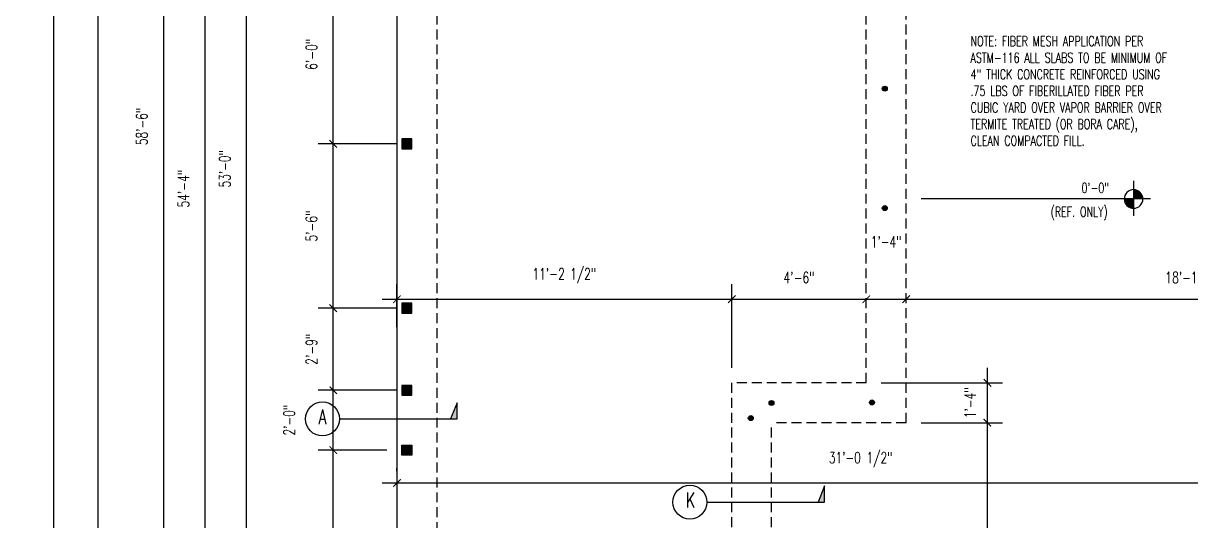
# Model space of a CAD drawing. Header units: inches. Extents: x -25328 to 8149, y -5530 to 4336.
# Drawn here: x -1619.8 to -1151, y 2078.4 to 2278.3 of the extents above; entities that cross this region are included whole.
import ezdxf

# ---------------------------------------------------------------- set-up
doc = ezdxf.new("R2010")
doc.units = ezdxf.units.IN
doc.header["$LTSCALE"] = 16
doc.header["$MEASUREMENT"] = 0
doc.linetypes.add('HIDDEN', pattern=[0.375, 0.25, -0.125])
doc.layers.get('0').update_dxf_attribs({"linetype": 'CONTINUOUS'})
doc.layers.get('DEFPOINTS').update_dxf_attribs({"linetype": 'CONTINUOUS'})
for name, color, linetype in [('CELLS', 165, 'CONTINUOUS'), ('CONC', 3, 'CONTINUOUS'), ('DIM', 5, 'CONTINUOUS'), ('DIMS', 5, 'CONTINUOUS'), ('REBAR', 1, 'CONTINUOUS'), ('TEXT', 11, 'CONTINUOUS'), ('WALLS EXT', 6, 'CONTINUOUS'), ('WALLS INT', 6, 'CONTINUOUS')]:
    doc.layers.add(name, color=color, linetype=linetype)
doc.styles.add('PAYTAS RM', font='romans.shx', dxfattribs={"width": 0.7, "height": 4.5})
doc.styles.add('PAYTS NOTES', font='romans.shx', dxfattribs={"width": 0.7, "height": 4.5})
doc.dimstyles.new('DIM- PAYTAS', dxfattribs={"dimscale": 48, "dimtxt": 0.1, "dimasz": 0.0625, "dimexe": 0.125, "dimexo": 0.125, "dimgap": 0.125, "dimtad": 1, "dimdec": 1, "dimzin": 3, "dimdsep": 46, "dimlunit": 4, "dimtxsty": 'PAYTAS RM', "dimblk": 'ARCHTICK', "dimcen": 0.09, "dimdle": 0.125, "dimclrd": 5, "dimclre": 5, "dimclrt": 11, "dimadec": 0, "dimazin": 0, "dimtfac": 1, "dimtdec": 1, "dimtofl": 0, "dimtmove": 2, "dimatfit": 3, "dimfxl": 0, "dimfrac": 2, "dimtolj": 1, "dimtzin": 3, "dimarcsym": 0})

# ---------------------------------------------------------------- blocks, each defined once
blk = doc.blocks.new('ELEVBUB')
for p, q in [((0, 0.1506), (0, -0.142)), ((-0.142, 0), (0.0781, 0))]:
    blk.add_line(p, q)
at = {"const_width": 0.0781}
for points in [[(0, 0.0391, 0.414214), (-0.0391, 0, 1)], [(0, -0.0391, 0.414213), (0.0391, 0, 1)]]:
    blk.add_lwpolyline(points, format="xyb", dxfattribs=at)
blk.add_circle((0, 0), 0.0781)
blk = doc.blocks.new('ELEVPNTL')
at = {"layer": 'TEXT'}
blk.add_line((-81.6, 0), (0, 0), dxfattribs=at)
at = {"layer": 'TEXT', "xscale": 48, "yscale": 48, "zscale": 48}
blk.add_blockref('ELEVBUB', (-85.35, 0), dxfattribs=at)
blk = doc.blocks.new('CELL')
at = {"layer": 'CELLS', "linetype": 'Continuous'}
for p, q in [((-1.99, -1.89), (-1.99, 2.11)), ((-1.99, 2.11), (2.01, 2.11)), ((2.01, 2.11), (2.01, -1.89)), ((2.01, -1.89), (-1.99, -1.89))]:
    blk.add_line(p, q, dxfattribs=at)
for points in [[(-1.99, 2.11), (-1.99, -1.89), (2.01, 2.11), (-0.07, -1.89)], [(2.01, 2.11), (-0.07, -1.89), (2.01, -0.79), (1.71, -1.89)], [(2.01, -0.79), (1.71, -1.89), (2.01, -1.89)]]:
    blk.add_solid(points, dxfattribs=at)
blk = doc.blocks.new('_ArchTick')
at = {"color": 0, "linetype": 'ByBlock', "const_width": 0.15}
blk.add_lwpolyline([(-0.5, -0.5), (0.5, 0.5)], dxfattribs=at)
blk = doc.blocks.new('*D1176')
at = {"layer": 'DEFPOINTS', "color": 0, "transparency": 16777216}
for p in [(-1530.28, 2537.81), (-1469.8, 2537.81), (-1495.29, 1901.81)]:
    blk.add_point(p, dxfattribs=at)
at = {"layer": 'DIMS', "color": 5, "lineweight": -2, "transparency": 16777216}
for p, q in [((-1530.28, 1895.81), (-1530.28, 2543.81)), ((-1475.8, 2537.81), (-1536.28, 2537.81)), ((-1501.29, 1901.81), (-1536.28, 1901.81))]:
    blk.add_line(p, q, dxfattribs=at)
at = {"layer": 'DIMS', "color": 5, "lineweight": -2, "transparency": 16777216, "xscale": 3, "yscale": 3, "zscale": 3}
for p, rotation in [((-1530.28, 2537.81), 90), ((-1530.28, 1901.81), 270)]:
    blk.add_blockref('_ArchTick', p, dxfattribs=dict(at, rotation=rotation))
at = {"layer": 'DIMS', "color": 11, "transparency": 16777216, "insert": (-1538.95, 2219.81), "char_height": 4.5, "attachment_point": 5, "rotation": 90, "style": 'PAYTAS RM'}
blk.add_mtext('\\A1;53\'-0"', dxfattribs=at)
blk = doc.blocks.new('*D1188')
at = {"layer": 'DEFPOINTS', "color": 0, "transparency": 16777216}
for p in [(-1546.81, 2537.81), (-1518.35, 2537.81), (-1485.01, 1885.81)]:
    blk.add_point(p, dxfattribs=at)
at = {"layer": 'WALLS INT', "color": 5, "lineweight": -2, "transparency": 16777216}
for p, q in [((-1546.81, 1879.81), (-1546.81, 2543.81)), ((-1524.35, 2537.81), (-1552.81, 2537.81)), ((-1491.01, 1885.81), (-1552.81, 1885.81))]:
    blk.add_line(p, q, dxfattribs=at)
at = {"layer": 'WALLS INT', "color": 5, "lineweight": -2, "transparency": 16777216, "xscale": 3, "yscale": 3, "zscale": 3}
for p, rotation in [((-1546.81, 2537.81), 90), ((-1546.81, 1885.81), 270)]:
    blk.add_blockref('_ArchTick', p, dxfattribs=dict(at, rotation=rotation))
at = {"layer": 'WALLS INT', "color": 11, "transparency": 16777216, "insert": (-1555.49, 2211.81), "char_height": 4.5, "attachment_point": 5, "rotation": 90, "style": 'PAYTAS RM', "bg_fill": 3, "box_fill_scale": 1.25, "bg_fill_color": 256, "bg_fill_true_color": 13158600, "bg_fill_transparency": 0}
blk.add_mtext('\\A1;54\'-4"', dxfattribs=at)
blk = doc.blocks.new('*D1190')
at = {"layer": 'DEFPOINTS', "color": 0, "transparency": 16777216}
for p in [(-1518.31, 2587.81), (-1563.56, 1885.81), (-1441.83, 1885.81)]:
    blk.add_point(p, dxfattribs=at)
at = {"layer": 'WALLS INT', "color": 5, "lineweight": -2, "transparency": 16777216}
for p, q in [((-1563.56, 2593.81), (-1563.56, 1879.81)), ((-1524.31, 2587.81), (-1569.56, 2587.81)), ((-1447.83, 1885.81), (-1569.56, 1885.81))]:
    blk.add_line(p, q, dxfattribs=at)
at = {"layer": 'WALLS INT', "color": 5, "lineweight": -2, "transparency": 16777216, "xscale": 3, "yscale": 3, "zscale": 3}
for p, rotation in [((-1563.56, 2587.81), 90), ((-1563.56, 1885.81), 270)]:
    blk.add_blockref('_ArchTick', p, dxfattribs=dict(at, rotation=rotation))
at = {"layer": 'WALLS INT', "color": 11, "transparency": 16777216, "insert": (-1572.23, 2236.81), "char_height": 4.5, "attachment_point": 5, "rotation": 90, "style": 'PAYTAS RM', "bg_fill": 3, "box_fill_scale": 1.25, "bg_fill_color": 256, "bg_fill_true_color": 13158600, "bg_fill_transparency": 0}
blk.add_mtext('\\A1;58\'-6"', dxfattribs=at)
blk = doc.blocks.new('*D1193')
at = {"layer": 'DEFPOINTS', "color": 0, "transparency": 16777216}
for p in [(-1589.8, 2587.81), (-1496.76, 2587.81), (-1394.74, 1501.81)]:
    blk.add_point(p, dxfattribs=at)
at = {"layer": 'WALLS INT', "color": 5, "lineweight": -2, "transparency": 16777216}
for p, q in [((-1589.8, 1495.81), (-1589.8, 2593.81)), ((-1502.76, 2587.81), (-1595.8, 2587.81)), ((-1400.74, 1501.81), (-1595.8, 1501.81))]:
    blk.add_line(p, q, dxfattribs=at)
at = {"layer": 'WALLS INT', "color": 5, "lineweight": -2, "transparency": 16777216, "xscale": 3, "yscale": 3, "zscale": 3}
for p, rotation in [((-1589.8, 2587.81), 90), ((-1589.8, 1501.81), 270)]:
    blk.add_blockref('_ArchTick', p, dxfattribs=dict(at, rotation=rotation))
at = {"layer": 'WALLS INT', "color": 11, "transparency": 16777216, "insert": (-1598.47, 2044.81), "char_height": 4.5, "attachment_point": 5, "rotation": 90, "style": 'PAYTAS RM', "bg_fill": 3, "box_fill_scale": 1.25, "bg_fill_color": 256, "bg_fill_true_color": 13158600, "bg_fill_transparency": 0}
blk.add_mtext('\\A1;90\'-6"', dxfattribs=at)
blk = doc.blocks.new('*D1239')
at = {"layer": 'DEFPOINTS', "color": 0, "transparency": 16777216}
for p in [(-1335.3, 2167.42), (-1469.8, 2150.22), (-1335.3, 2133.81)]:
    blk.add_point(p, dxfattribs=at)
at = {"layer": 'DIM', "color": 5, "lineweight": -2, "transparency": 16777216}
for p, q in [((-1469.8, 2156.22), (-1469.8, 2173.42)), ((-1335.3, 2139.81), (-1335.3, 2173.42)), ((-1475.8, 2167.42), (-1329.3, 2167.42))]:
    blk.add_line(p, q, dxfattribs=at)
at = {"layer": 'DIM', "color": 5, "lineweight": -2, "transparency": 16777216, "xscale": 3, "yscale": 3, "zscale": 3, "rotation": 180}
blk.add_blockref('_ArchTick', (-1469.8, 2167.42), dxfattribs=at)
at = {"layer": 'DIM', "color": 5, "lineweight": -2, "transparency": 16777216, "xscale": 3, "yscale": 3, "zscale": 3}
blk.add_blockref('_ArchTick', (-1335.3, 2167.42), dxfattribs=at)
at = {"layer": 'DIM', "color": 11, "transparency": 16777216, "insert": (-1402.55, 2176.85), "char_height": 4.5, "attachment_point": 5, "style": 'PAYTAS RM', "bg_fill": 3, "box_fill_scale": 1.25, "bg_fill_color": 256, "bg_fill_true_color": 13158600, "bg_fill_transparency": 0}
blk.add_mtext('\\A1;11\'-2 1/2"', dxfattribs=at)
blk = doc.blocks.new('*D1240')
at = {"layer": 'DEFPOINTS', "color": 0, "transparency": 16777216}
for p in [(-1281.3, 2167.42), (-1281.3, 2167.42), (-1335.3, 2133.81)]:
    blk.add_point(p, dxfattribs=at)
at = {"layer": 'DIM', "color": 5, "lineweight": -2, "transparency": 16777216}
for p, q in [((-1335.3, 2139.81), (-1335.3, 2173.42)), ((-1341.3, 2167.42), (-1275.3, 2167.42))]:
    blk.add_line(p, q, dxfattribs=at)
at = {"layer": 'DIM', "color": 5, "lineweight": -2, "transparency": 16777216, "xscale": 3, "yscale": 3, "zscale": 3, "rotation": 180}
blk.add_blockref('_ArchTick', (-1335.3, 2167.42), dxfattribs=at)
at = {"layer": 'DIM', "color": 5, "lineweight": -2, "transparency": 16777216, "xscale": 3, "yscale": 3, "zscale": 3}
blk.add_blockref('_ArchTick', (-1281.3, 2167.42), dxfattribs=at)
at = {"layer": 'DIM', "color": 11, "transparency": 16777216, "insert": (-1308.3, 2176.1), "char_height": 4.5, "attachment_point": 5, "style": 'PAYTAS RM', "bg_fill": 3, "box_fill_scale": 1.25, "bg_fill_color": 256, "bg_fill_true_color": 13158600, "bg_fill_transparency": 0}
blk.add_mtext('\\A1;4\'-6"', dxfattribs=at)
blk = doc.blocks.new('*D1241')
at = {"layer": 'DEFPOINTS', "color": 0, "transparency": 16777216}
for p in [(-1281.3, 2167.42), (-1265.3, 2167.42), (-1265.3, 2167.42)]:
    blk.add_point(p, dxfattribs=at)
at = {"layer": 'DIM', "color": 5, "lineweight": -2, "transparency": 16777216}
blk.add_line((-1287.3, 2167.42), (-1259.3, 2167.42), dxfattribs=at)
at = {"layer": 'DIM', "color": 5, "lineweight": -2, "transparency": 16777216, "xscale": 3, "yscale": 3, "zscale": 3, "rotation": 180}
blk.add_blockref('_ArchTick', (-1281.3, 2167.42), dxfattribs=at)
at = {"layer": 'DIM', "color": 5, "lineweight": -2, "transparency": 16777216, "xscale": 3, "yscale": 3, "zscale": 3}
blk.add_blockref('_ArchTick', (-1265.3, 2167.42), dxfattribs=at)
at = {"layer": 'DIM', "color": 11, "transparency": 16777216, "insert": (-1273.3, 2190.46), "char_height": 4.5, "attachment_point": 5, "style": 'PAYTAS RM', "bg_fill": 3, "box_fill_scale": 1.25, "bg_fill_color": 256, "bg_fill_true_color": 13158600, "bg_fill_transparency": 0}
blk.add_mtext('\\A1;1\'-4"', dxfattribs=at)
blk = doc.blocks.new('*D1242')
at = {"layer": 'DEFPOINTS', "color": 0, "transparency": 16777216}
for p in [(-1265.3, 2167.42), (-1039.3, 2167.42), (-1039.3, 2148.7)]:
    blk.add_point(p, dxfattribs=at)
at = {"layer": 'DIM', "color": 5, "lineweight": -2, "transparency": 16777216}
for p, q in [((-1039.3, 2154.7), (-1039.3, 2173.42)), ((-1271.3, 2167.42), (-1033.3, 2167.42))]:
    blk.add_line(p, q, dxfattribs=at)
at = {"layer": 'DIM', "color": 5, "lineweight": -2, "transparency": 16777216, "xscale": 3, "yscale": 3, "zscale": 3, "rotation": 180}
blk.add_blockref('_ArchTick', (-1265.3, 2167.42), dxfattribs=at)
at = {"layer": 'DIM', "color": 5, "lineweight": -2, "transparency": 16777216, "xscale": 3, "yscale": 3, "zscale": 3}
blk.add_blockref('_ArchTick', (-1039.3, 2167.42), dxfattribs=at)
at = {"layer": 'DIM', "color": 11, "transparency": 16777216, "insert": (-1152.3, 2176.1), "char_height": 4.5, "attachment_point": 5, "style": 'PAYTAS RM', "bg_fill": 3, "box_fill_scale": 1.25, "bg_fill_color": 256, "bg_fill_true_color": 13158600, "bg_fill_transparency": 0}
blk.add_mtext('\\A1;18\'-10"', dxfattribs=at)
blk = doc.blocks.new('*D1245')
at = {"layer": 'DEFPOINTS', "color": 0, "transparency": 16777216}
for p in [(-1097.3, 2102.86), (-1469.8, 2093.55), (-1469.8, 2092.35)]:
    blk.add_point(p, dxfattribs=at)
at = {"layer": 'DIM', "color": 5, "lineweight": -2, "transparency": 16777216}
for p, q in [((-1469.8, 2098.35), (-1469.8, 2099.55)), ((-1097.3, 2096.86), (-1097.3, 2087.55)), ((-1091.3, 2093.55), (-1475.8, 2093.55))]:
    blk.add_line(p, q, dxfattribs=at)
at = {"layer": 'DIM', "color": 5, "lineweight": -2, "transparency": 16777216, "xscale": 3, "yscale": 3, "zscale": 3, "rotation": 180}
blk.add_blockref('_ArchTick', (-1469.8, 2093.55), dxfattribs=at)
at = {"layer": 'DIM', "color": 5, "lineweight": -2, "transparency": 16777216, "xscale": 3, "yscale": 3, "zscale": 3}
blk.add_blockref('_ArchTick', (-1097.3, 2093.55), dxfattribs=at)
at = {"layer": 'DIM', "color": 11, "transparency": 16777216, "insert": (-1283.55, 2102.98), "char_height": 4.5, "attachment_point": 5, "style": 'PAYTAS RM', "bg_fill": 3, "box_fill_scale": 1.25, "bg_fill_color": 256, "bg_fill_true_color": 13158600, "bg_fill_transparency": 0}
blk.add_mtext('\\A1;31\'-0 1/2"', dxfattribs=at)
blk = doc.blocks.new('*D1266')
at = {"layer": 'DEFPOINTS', "color": 0, "transparency": 16777216}
for p in [(-1495.4, 2106.81), (-1467.8, 2106.81), (-1467.8, 2026.81)]:
    blk.add_point(p, dxfattribs=at)
at = {"layer": 'DIM', "color": 5, "lineweight": -2, "transparency": 16777216}
for p, q in [((-1495.4, 2020.81), (-1495.4, 2112.81)), ((-1473.8, 2106.81), (-1501.4, 2106.81)), ((-1473.8, 2026.81), (-1501.4, 2026.81))]:
    blk.add_line(p, q, dxfattribs=at)
at = {"layer": 'DIM', "color": 5, "lineweight": -2, "transparency": 16777216, "xscale": 3, "yscale": 3, "zscale": 3}
for p, rotation in [((-1495.4, 2106.81), 90), ((-1495.4, 2026.81), 270)]:
    blk.add_blockref('_ArchTick', p, dxfattribs=dict(at, rotation=rotation))
at = {"layer": 'DIM', "color": 11, "transparency": 16777216, "insert": (-1504.08, 2066.81), "char_height": 4.5, "attachment_point": 5, "rotation": 90, "style": 'PAYTAS RM', "bg_fill": 3, "box_fill_scale": 1.25, "bg_fill_color": 256, "bg_fill_true_color": 13158600, "bg_fill_transparency": 0}
blk.add_mtext('\\A1;6\'-8"', dxfattribs=at)
blk = doc.blocks.new('*D1267')
at = {"layer": 'DEFPOINTS', "color": 0, "transparency": 16777216}
for p in [(-1495.4, 2130.81), (-1463.8, 2130.81), (-1467.8, 2106.81)]:
    blk.add_point(p, dxfattribs=at)
at = {"layer": 'DIM', "color": 5, "lineweight": -2, "transparency": 16777216}
for p, q in [((-1495.4, 2100.81), (-1495.4, 2136.81)), ((-1469.8, 2130.81), (-1501.4, 2130.81)), ((-1473.8, 2106.81), (-1501.4, 2106.81))]:
    blk.add_line(p, q, dxfattribs=at)
at = {"layer": 'DIM', "color": 5, "lineweight": -2, "transparency": 16777216, "xscale": 3, "yscale": 3, "zscale": 3}
for p, rotation in [((-1495.4, 2130.81), 90), ((-1495.4, 2106.81), 270)]:
    blk.add_blockref('_ArchTick', p, dxfattribs=dict(at, rotation=rotation))
at = {"layer": 'DIM', "color": 11, "transparency": 16777216, "insert": (-1513.08, 2118.81), "char_height": 4.5, "attachment_point": 5, "rotation": 90, "style": 'PAYTAS RM', "bg_fill": 3, "box_fill_scale": 1.25, "bg_fill_color": 256, "bg_fill_true_color": 13158600, "bg_fill_transparency": 0}
blk.add_mtext('\\A1;2\'-0"', dxfattribs=at)
blk = doc.blocks.new('*D1268')
at = {"layer": 'DEFPOINTS', "color": 0, "transparency": 16777216}
for p in [(-1495.4, 2163.81), (-1463.8, 2163.81), (-1463.8, 2130.81)]:
    blk.add_point(p, dxfattribs=at)
at = {"layer": 'DIM', "color": 5, "lineweight": -2, "transparency": 16777216}
for p, q in [((-1495.4, 2124.81), (-1495.4, 2169.81)), ((-1469.8, 2163.81), (-1501.4, 2163.81)), ((-1469.8, 2130.81), (-1501.4, 2130.81))]:
    blk.add_line(p, q, dxfattribs=at)
at = {"layer": 'DIM', "color": 5, "lineweight": -2, "transparency": 16777216, "xscale": 3, "yscale": 3, "zscale": 3}
for p, rotation in [((-1495.4, 2163.81), 90), ((-1495.4, 2130.81), 270)]:
    blk.add_blockref('_ArchTick', p, dxfattribs=dict(at, rotation=rotation))
at = {"layer": 'DIM', "color": 11, "transparency": 16777216, "insert": (-1504.08, 2147.31), "char_height": 4.5, "attachment_point": 5, "rotation": 90, "style": 'PAYTAS RM', "bg_fill": 3, "box_fill_scale": 1.25, "bg_fill_color": 256, "bg_fill_true_color": 13158600, "bg_fill_transparency": 0}
blk.add_mtext('\\A1;2\'-9"', dxfattribs=at)
blk = doc.blocks.new('*D1269')
at = {"layer": 'DEFPOINTS', "color": 0, "transparency": 16777216}
for p in [(-1495.4, 2229.81), (-1463.8, 2229.81), (-1463.8, 2163.81)]:
    blk.add_point(p, dxfattribs=at)
at = {"layer": 'DIM', "color": 5, "lineweight": -2, "transparency": 16777216}
for p, q in [((-1495.4, 2157.81), (-1495.4, 2235.81)), ((-1469.8, 2229.81), (-1501.4, 2229.81)), ((-1469.8, 2163.81), (-1501.4, 2163.81))]:
    blk.add_line(p, q, dxfattribs=at)
at = {"layer": 'DIM', "color": 5, "lineweight": -2, "transparency": 16777216, "xscale": 3, "yscale": 3, "zscale": 3}
for p, rotation in [((-1495.4, 2229.81), 90), ((-1495.4, 2163.81), 270)]:
    blk.add_blockref('_ArchTick', p, dxfattribs=dict(at, rotation=rotation))
at = {"layer": 'DIM', "color": 11, "transparency": 16777216, "insert": (-1504.08, 2196.81), "char_height": 4.5, "attachment_point": 5, "rotation": 90, "style": 'PAYTAS RM', "bg_fill": 3, "box_fill_scale": 1.25, "bg_fill_color": 256, "bg_fill_true_color": 13158600, "bg_fill_transparency": 0}
blk.add_mtext('\\A1;5\'-6"', dxfattribs=at)
blk = doc.blocks.new('*D1270')
at = {"layer": 'DEFPOINTS', "color": 0, "transparency": 16777216}
for p in [(-1495.4, 2301.81), (-1463.8, 2301.81), (-1463.8, 2229.81)]:
    blk.add_point(p, dxfattribs=at)
at = {"layer": 'DIM', "color": 5, "lineweight": -2, "transparency": 16777216}
for p, q in [((-1495.4, 2223.81), (-1495.4, 2307.81)), ((-1469.8, 2301.81), (-1501.4, 2301.81)), ((-1469.8, 2229.81), (-1501.4, 2229.81))]:
    blk.add_line(p, q, dxfattribs=at)
at = {"layer": 'DIM', "color": 5, "lineweight": -2, "transparency": 16777216, "xscale": 3, "yscale": 3, "zscale": 3}
for p, rotation in [((-1495.4, 2301.81), 90), ((-1495.4, 2229.81), 270)]:
    blk.add_blockref('_ArchTick', p, dxfattribs=dict(at, rotation=rotation))
at = {"layer": 'DIM', "color": 11, "transparency": 16777216, "insert": (-1504.08, 2265.81), "char_height": 4.5, "attachment_point": 5, "rotation": 90, "style": 'PAYTAS RM', "bg_fill": 3, "box_fill_scale": 1.25, "bg_fill_color": 256, "bg_fill_true_color": 13158600, "bg_fill_transparency": 0}
blk.add_mtext('\\A1;6\'-0"', dxfattribs=at)
blk = doc.blocks.new('*D1334')
at = {"layer": 'DEFPOINTS', "color": 0, "transparency": 16777216}
for p in [(-1265.3, 2117.81), (-1232.64, 2117.81), (-1234.05, 1973.81)]:
    blk.add_point(p, dxfattribs=at)
at = {"layer": 'DIM', "color": 5, "lineweight": -2, "transparency": 16777216}
for p, q in [((-1232.64, 1967.81), (-1232.64, 2123.81)), ((-1259.3, 2117.81), (-1226.64, 2117.81)), ((-1228.05, 1973.81), (-1226.64, 1973.81))]:
    blk.add_line(p, q, dxfattribs=at)
at = {"layer": 'DIM', "color": 5, "lineweight": -2, "transparency": 16777216, "xscale": 3, "yscale": 3, "zscale": 3}
for p, rotation in [((-1232.64, 2117.81), 90), ((-1232.64, 1973.81), 270)]:
    blk.add_blockref('_ArchTick', p, dxfattribs=dict(at, rotation=rotation))
at = {"layer": 'DIM', "color": 11, "transparency": 16777216, "insert": (-1241.32, 2045.81), "char_height": 4.5, "attachment_point": 5, "rotation": 90, "style": 'PAYTAS RM', "bg_fill": 3, "box_fill_scale": 1.25, "bg_fill_color": 256, "bg_fill_true_color": 13158600, "bg_fill_transparency": 0}
blk.add_mtext('\\A1;12\'-0"', dxfattribs=at)
blk = doc.blocks.new('*D1335')
at = {"layer": 'DEFPOINTS', "color": 0, "transparency": 16777216}
for p in [(-1281.3, 2133.81), (-1232.64, 2133.81), (-1265.3, 2117.81)]:
    blk.add_point(p, dxfattribs=at)
at = {"layer": 'DIM', "color": 5, "lineweight": -2, "transparency": 16777216}
for p, q in [((-1232.64, 2111.81), (-1232.64, 2139.81)), ((-1275.3, 2133.81), (-1226.64, 2133.81)), ((-1259.3, 2117.81), (-1226.64, 2117.81))]:
    blk.add_line(p, q, dxfattribs=at)
at = {"layer": 'DIM', "color": 11, "transparency": 16777216, "insert": (-1239.6, 2125.81), "char_height": 4.5, "attachment_point": 5, "rotation": 90, "style": 'PAYTAS RM', "bg_fill": 3, "box_fill_scale": 1.25, "bg_fill_color": 256, "bg_fill_true_color": 13158600, "bg_fill_transparency": 0}
blk.add_mtext('\\A1;1\'-4"', dxfattribs=at)
at = {"layer": 'DIM', "color": 5, "lineweight": -2, "transparency": 16777216, "xscale": 3, "yscale": 3, "zscale": 3}
for p, rotation in [((-1232.64, 2133.81), 90), ((-1232.64, 2117.81), 270)]:
    blk.add_blockref('_ArchTick', p, dxfattribs=dict(at, rotation=rotation))
blk = doc.blocks.new('*D1357')
at = {"layer": 'DEFPOINTS', "color": 0, "transparency": 16777216}
for p in [(-641.8, 2694.05), (-1469.8, 2614.76), (-641.8, 1929.81)]:
    blk.add_point(p, dxfattribs=at)
at = {"layer": 'DIM', "color": 5, "lineweight": -2, "transparency": 16777216}
for p, q in [((-1469.8, 2620.76), (-1469.8, 2700.05)), ((-641.8, 1935.81), (-641.8, 2700.05)), ((-1475.8, 2694.05), (-635.8, 2694.05))]:
    blk.add_line(p, q, dxfattribs=at)
at = {"layer": 'DIM', "color": 5, "lineweight": -2, "transparency": 16777216, "xscale": 3, "yscale": 3, "zscale": 3, "rotation": 180}
blk.add_blockref('_ArchTick', (-1469.8, 2694.05), dxfattribs=at)
at = {"layer": 'DIM', "color": 5, "lineweight": -2, "transparency": 16777216, "xscale": 3, "yscale": 3, "zscale": 3}
blk.add_blockref('_ArchTick', (-641.8, 2694.05), dxfattribs=at)
at = {"layer": 'DIM', "color": 11, "transparency": 16777216, "insert": (-1055.8, 2702.73), "char_height": 4.5, "attachment_point": 5, "style": 'PAYTAS RM', "bg_fill": 3, "box_fill_scale": 1.25, "bg_fill_color": 256, "bg_fill_true_color": 13158600, "bg_fill_transparency": 0}
blk.add_mtext('\\A1;69\'-0"', dxfattribs=at)
blk = doc.blocks.new('*D1359')
at = {"layer": 'DEFPOINTS', "color": 0, "transparency": 16777216}
for p in [(-1509.78, 2629.81), (-1607.8, 1501.81), (-871.24, 1501.81)]:
    blk.add_point(p, dxfattribs=at)
at = {"layer": 'DIM', "color": 5, "lineweight": -2, "transparency": 16777216}
for p, q in [((-1607.8, 2635.81), (-1607.8, 1495.81)), ((-1515.78, 2629.81), (-1613.8, 2629.81)), ((-877.24, 1501.81), (-1613.8, 1501.81))]:
    blk.add_line(p, q, dxfattribs=at)
at = {"layer": 'DIM', "color": 5, "lineweight": -2, "transparency": 16777216, "xscale": 3, "yscale": 3, "zscale": 3}
for p, rotation in [((-1607.8, 2629.81), 90), ((-1607.8, 1501.81), 270)]:
    blk.add_blockref('_ArchTick', p, dxfattribs=dict(at, rotation=rotation))
at = {"layer": 'DIM', "color": 11, "transparency": 16777216, "insert": (-1616.47, 2065.81), "char_height": 4.5, "attachment_point": 5, "rotation": 90, "style": 'PAYTAS RM', "bg_fill": 3, "box_fill_scale": 1.25, "bg_fill_color": 256, "bg_fill_true_color": 13158600, "bg_fill_transparency": 0}
blk.add_mtext('\\A1;94\'-0"', dxfattribs=at)

msp = doc.modelspace()

# ---------------------------------------------------------------- hatches: boundary and pattern name
at = {"layer": 'DIMS'}
msp.add_hatch(color=256, dxfattribs=at).paths.add_polyline_path([(-1300.68161009, 2085.88857062), (-1298.02666323, 2085.88857062), (-1298.02666323, 2092.418486)])
at = {"layer": 'REBAR'}
for points in [[(-1272.85424099, 2252.01768257, 1), (-1274.85424099, 2252.01768257, 1)], [(-1272.85424099, 2204.01768257, 1), (-1274.85424099, 2204.01768257, 1)], [(-1318.35742131, 2125.72277798, 1), (-1320.35742131, 2125.72277798, 1)], [(-1278.01428285, 2125.92575946, 1), (-1280.01428285, 2125.92575946, 1)], [(-1326.68129694, 2119.63003715, 1), (-1328.68129694, 2119.63003715, 1)]]:
    msp.add_hatch(color=256, dxfattribs=at).paths.add_polyline_path(points)

# ---------------------------------------------------------------- linework, layer by layer
at = {"layer": 'CONC', "linetype": 'HIDDEN'}
for p, q in [((-1281.29906839, 2133.80728168), (-1281.29906839, 2409.80710719)), ((-1265.29906839, 2117.80728168), (-1265.29906839, 2409.78579109)), ((-1281.29906839, 2133.80728168), (-1335.29906839, 2133.80728168)), ((-1335.29906839, 1997.80728168), (-1335.29906839, 2133.80728168)), ((-1265.29906839, 2117.80728168), (-1319.29906839, 2117.80728168)), ((-1319.29906839, 1997.80728168), (-1319.29906839, 2117.80728168))]:
    msp.add_line(p, q, dxfattribs=at)
at = {"layer": 'DIMS'}
for p, q in [((-1298.02666323, 2092.418486), (-1300.68161009, 2085.88857062)), ((-1298.02666323, 2085.88857062), (-1298.02666323, 2092.418486)), ((-1345.33083662, 2085.88857062), (-1298.02666323, 2085.88857062))]:
    msp.add_line(p, q, dxfattribs=at)
msp.add_circle((-1352.1458895, 2085.88857062), 6.81505288, dxfattribs=at)
at = {"layer": 'REBAR'}
for centre in [(-1273.85424099, 2252.01768257), (-1273.85424099, 2204.01768257), (-1319.35742131, 2125.72277798), (-1279.01428285, 2125.92575946), (-1327.68129694, 2119.63003715)]:
    msp.add_circle(centre, 1, dxfattribs=at)
at = {"layer": 'WALLS EXT'}
for p, q in [((-1469.79906839, 2377.80728168), (-1469.79906839, 1901.80728168)), ((-1469.79906839, 2135.80728168), (-1469.79906839, 2102.80728168))]:
    msp.add_line(p, q, dxfattribs=at)

# ---------------------------------------------------------------- block references
at = {"layer": 'CELLS', "xscale": -1, "rotation": 270}
for p in [(-1465.90974134, 2229.79811215), (-1465.90974134, 2163.79811215), (-1465.90974134, 2130.79811215)]:
    msp.add_blockref('CELL', p, dxfattribs=at)
at = {"layer": 'CELLS'}
msp.add_blockref('CELL', (-1465.80557983, 2106.69660873), dxfattribs=at)
at = {"layer": 'DIMS', "xscale": -1}
msp.add_blockref('ELEVPNTL', (-1259.2920409, 2207.69084084), dxfattribs=at)

# ---------------------------------------------------------------- texts
at = {"layer": 'TEXT', "style": 'PAYTS NOTES', "width": 0.7}
for s, height, p in [('0\'-0" ', 4, (-1194.84763221, 2210.12797715)), ('(REF. ONLY)', 4, (-1207.24500628, 2200.54303726)), ('K', 6, (-1353.78929587, 2083.74269579))]:
    msp.add_text(s, height=height, dxfattribs=at).set_placement(p)
at = {"layer": 'TEXT', "insert": (-1239.4231288, 2273.10787183), "char_height": 4, "width": 86.0172270015, "attachment_point": 1, "style": 'PAYTS NOTES'}
msp.add_mtext('\\A1;NOTE: FIBER MESH APPLICATION PER ASTM-116 ALL SLABS TO BE MINIMUM OF 4" THICK CONCRETE REINFORCED USING .75 LBS OF FIBERILLATED FIBER PER CUBIC YARD OVER VAPOR BARRIER OVER TERMITE TREATED (OR BORA CARE), CLEAN COMPACTED FILL.', dxfattribs=at)

# ---------------------------------------------------------------- dimensions: what is measured, and where the dimension line sits
at = {"layer": 'DIMS'}
dim = msp.add_linear_dim(base=(-1530.27618796, 2537.80728168), p1=(-1495.28775064, 1901.80728168), p2=(-1469.79906839, 2537.80728168), angle=90, dimstyle='DIM- PAYTAS', dxfattribs=at)
dim.commit()
dim.dimension.update_dxf_attribs({"geometry": '*D1176', "text_midpoint": (-1538.95475939, 2219.80728168)})

# ---------------------------------------------------------------- next in the draw order: dimensions: what is measured, and where the dimension line sits
at = {"layer": 'WALLS INT'}
dim = msp.add_linear_dim(base=(-1546.80984531, 2537.80728168), p1=(-1485.01027784, 1885.80728168), p2=(-1518.35344433, 2537.80728168), angle=90, dimstyle='DIM- PAYTAS', override={"dimtfill": 1, "dimarcsym": 2}, dxfattribs=at)
dim.commit()
dim.dimension.update_dxf_attribs({"geometry": '*D1188', "text_midpoint": (-1555.48841674, 2211.80728168)})

# ---------------------------------------------------------------- next in the draw order: dimensions: what is measured, and where the dimension line sits
dim = msp.add_linear_dim(base=(-1563.55569002, 1885.80728168), p1=(-1518.30882275, 2587.80728168), p2=(-1441.82769087, 1885.80728168), angle=90, dimstyle='DIM- PAYTAS', override={"dimtfill": 1, "dimarcsym": 2}, dxfattribs=at)
dim.commit()
dim.dimension.update_dxf_attribs({"geometry": '*D1190', "text_midpoint": (-1572.23426145, 2236.80728168)})

# ---------------------------------------------------------------- next in the draw order: dimensions: what is measured, and where the dimension line sits
dim = msp.add_linear_dim(base=(-1589.79626654, 2587.80728168), p1=(-1394.73800536, 1501.80728168), p2=(-1496.75519357, 2587.80728168), angle=90, dimstyle='DIM- PAYTAS', override={"dimtfill": 1, "dimarcsym": 2}, dxfattribs=at)
dim.commit()
dim.dimension.update_dxf_attribs({"geometry": '*D1193', "text_midpoint": (-1598.47483797, 2044.80728168)})

# ---------------------------------------------------------------- next in the draw order: hatches: boundary and pattern name
at = {"layer": 'DIMS'}
msp.add_hatch(color=256, dxfattribs=at).paths.add_polyline_path([(-1448.25679927, 2119.30728168), (-1445.6018524, 2119.30728168), (-1445.6018524, 2125.83719706)])

# ---------------------------------------------------------------- next in the draw order: linework, layer by layer
at = {"layer": 'CONC', "linetype": 'HIDDEN'}
msp.add_line((-1453.79906839, 2521.80728168), (-1453.79906839, 1917.80728168), dxfattribs=at)
at = {"layer": 'DIMS'}
for p, q in [((-1445.6018524, 2125.83719706), (-1448.25679927, 2119.30728168)), ((-1445.6018524, 2119.30728168), (-1445.6018524, 2125.83719706)), ((-1492.9060258, 2119.30728168), (-1445.6018524, 2119.30728168))]:
    msp.add_line(p, q, dxfattribs=at)
msp.add_circle((-1499.72107868, 2119.30728168), 6.81505288, dxfattribs=at)

# ---------------------------------------------------------------- next in the draw order: texts
at = {"layer": 'TEXT', "style": 'PAYTS NOTES', "width": 0.7}
msp.add_text('A', height=6, dxfattribs=at).set_placement((-1501.36448505, 2117.16140684))

# ---------------------------------------------------------------- next in the draw order: dimensions: what is measured, and where the dimension line sits
at = {"layer": 'DIM'}
for base, p1, p2, picture, middle in [((-1335.29906839, 2167.42018874), (-1469.79906839, 2150.21928445), (-1335.29906839, 2133.80728168), '*D1239', (-1402.54906839, 2176.84876017)), ((-1469.79906839, 2093.54859055), (-1097.29906839, 2102.86262773), (-1469.79906839, 2092.34993032), '*D1245', (-1283.54906839, 2102.97716198))]:
    dim = msp.add_linear_dim(base=base, p1=p1, p2=p2, dimstyle='DIM- PAYTAS', override={"dimtfill": 1, "dimarcsym": 2}, dxfattribs=at)
    dim.commit()
    dim.dimension.update_dxf_attribs({"geometry": picture, "text_midpoint": middle})

# ---------------------------------------------------------------- next in the draw order: dimensions: what is measured, and where the dimension line sits
dim = msp.add_linear_dim(base=(-1281.29906839, 2167.42018874), p1=(-1335.29906839, 2133.80728168), p2=(-1281.29906839, 2167.42018874), dimstyle='DIM- PAYTAS', override={"dimtfill": 1, "dimarcsym": 2}, dxfattribs=at)
dim.commit()
dim.dimension.update_dxf_attribs({"geometry": '*D1240', "text_midpoint": (-1308.29906839, 2176.09876017)})
for base, p1, p2, picture, middle in [((-1232.63818763, 2117.80728168), (-1234.05266064, 1973.80728168), (-1265.29906839, 2117.80728168), '*D1334', (-1241.31675906, 2045.80728168)), ((-1495.4007373, 2106.80728168), (-1467.79641031, 2026.80728168), (-1467.79641031, 2106.80728168), '*D1266', (-1504.07930872, 2066.80728168))]:
    dim = msp.add_linear_dim(base=base, p1=p1, p2=p2, angle=90, dimstyle='DIM- PAYTAS', override={"dimtfill": 1, "dimarcsym": 2}, dxfattribs=at)
    dim.commit()
    dim.dimension.update_dxf_attribs({"geometry": picture, "text_midpoint": middle})

# ---------------------------------------------------------------- next in the draw order: dimensions: what is measured, and where the dimension line sits
dim = msp.add_linear_dim(base=(-1265.29906839, 2167.42018874), p1=(-1281.29906839, 2167.42018874), p2=(-1265.29906839, 2167.42018874), dimstyle='DIM- PAYTAS', override={"dimtfill": 1, "dimarcsym": 2}, dxfattribs=at)
dim.commit()
dim.dimension.update_dxf_attribs({"geometry": '*D1241', "text_midpoint": (-1273.29906839, 2190.45590303)})
dim = msp.add_linear_dim(base=(-1232.63818763, 2133.80728168), p1=(-1265.29906839, 2117.80728168), p2=(-1281.29906839, 2133.80728168), angle=90, dimstyle='DIM- PAYTAS', override={"dimtfill": 1, "dimarcsym": 2}, dxfattribs=at)
dim.commit()
dim.dimension.update_dxf_attribs({"geometry": '*D1335', "text_midpoint": (-1239.59868666, 2125.80728168), "dimtype": 160})
dim = msp.add_linear_dim(base=(-1495.4007373, 2130.80728168), p1=(-1467.79641031, 2106.80728168), p2=(-1463.79906839, 2130.80728168), angle=90, dimstyle='DIM- PAYTAS', override={"dimtfill": 1, "dimarcsym": 2}, dxfattribs=at)
dim.commit()
dim.dimension.update_dxf_attribs({"geometry": '*D1267', "text_midpoint": (-1513.07930872, 2118.80728168)})

# ---------------------------------------------------------------- next in the draw order: dimensions: what is measured, and where the dimension line sits
dim = msp.add_linear_dim(base=(-1039.29906839, 2167.42018874), p1=(-1265.29906839, 2167.42018874), p2=(-1039.29906839, 2148.69969703), dimstyle='DIM- PAYTAS', override={"dimtfill": 1, "dimarcsym": 2}, dxfattribs=at)
dim.commit()
dim.dimension.update_dxf_attribs({"geometry": '*D1242', "text_midpoint": (-1152.29906839, 2176.09876017)})
dim = msp.add_linear_dim(base=(-1495.4007373, 2163.80728168), p1=(-1463.79906839, 2130.80728168), p2=(-1463.79906839, 2163.80728168), angle=90, dimstyle='DIM- PAYTAS', override={"dimtfill": 1, "dimarcsym": 2}, dxfattribs=at)
dim.commit()
dim.dimension.update_dxf_attribs({"geometry": '*D1268', "text_midpoint": (-1504.07930872, 2147.30728168)})

# ---------------------------------------------------------------- next in the draw order: dimensions: what is measured, and where the dimension line sits
dim = msp.add_linear_dim(base=(-1495.4007373, 2229.80728168), p1=(-1463.79906839, 2163.80728168), p2=(-1463.79906839, 2229.80728168), angle=90, dimstyle='DIM- PAYTAS', override={"dimtfill": 1, "dimarcsym": 2}, dxfattribs=at)
dim.commit()
dim.dimension.update_dxf_attribs({"geometry": '*D1269', "text_midpoint": (-1504.07930872, 2196.80728168)})

# ---------------------------------------------------------------- next in the draw order: dimensions: what is measured, and where the dimension line sits
dim = msp.add_linear_dim(base=(-1495.4007373, 2301.80728168), p1=(-1463.79906839, 2229.80728168), p2=(-1463.79906839, 2301.80728168), angle=90, dimstyle='DIM- PAYTAS', override={"dimtfill": 1, "dimarcsym": 2}, dxfattribs=at)
dim.commit()
dim.dimension.update_dxf_attribs({"geometry": '*D1270', "text_midpoint": (-1504.07930872, 2265.80728168)})

# ---------------------------------------------------------------- next in the draw order: dimensions: what is measured, and where the dimension line sits
dim = msp.add_linear_dim(base=(-641.79906839, 2694.05427596), p1=(-1469.79906839, 2614.75889575), p2=(-641.79906839, 1929.80728168), dimstyle='DIM- PAYTAS', override={"dimtfill": 1, "dimarcsym": 2}, dxfattribs=at)
dim.commit()
dim.dimension.update_dxf_attribs({"geometry": '*D1357', "text_midpoint": (-1055.79906839, 2702.73284739)})

# ---------------------------------------------------------------- next in the draw order: dimensions: what is measured, and where the dimension line sits
dim = msp.add_linear_dim(base=(-1607.79626654, 1501.80728168), p1=(-1509.77995857, 2629.80728168), p2=(-871.23777689, 1501.80728168), angle=90, dimstyle='DIM- PAYTAS', override={"dimtfill": 1, "dimarcsym": 2}, dxfattribs=at)
dim.commit()
dim.dimension.update_dxf_attribs({"geometry": '*D1359', "text_midpoint": (-1616.47483797, 2065.80728168)})

doc.saveas('drawing.dxf')
